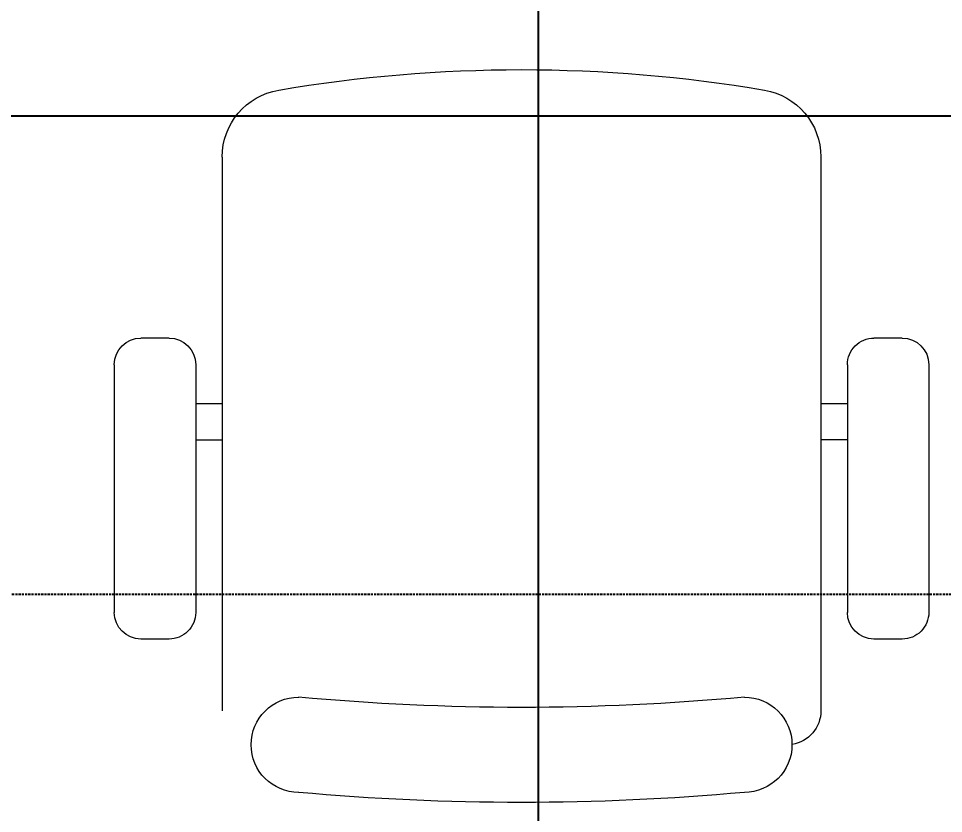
# Model space of a CAD drawing. Extents: x -12260 to 57327, y -29287 to 19916.
# Drawn here: x 41793 to 42475, y -12744 to -12158 of the extents above; entities that cross this region are included whole.
import ezdxf

# ---------------------------------------------------------------- set-up
doc = ezdxf.new("R2010")
doc.units = 0
doc.header["$LTSCALE"] = 0.25
doc.linetypes.add('DASHDOT', pattern=[25.4, 12.7, -6.35, 0, -6.35])
doc.linetypes.add('HIDDEN', pattern=[9.525, 6.35, -3.175])
for name, color, linetype, lineweight in [('01-First Floor-FUR$0$72_EGR_BASE_TEXT', 252, 'Continuous', 5), ('01-First Floor-FUR$0$LOADING', 253, 'Continuous', 5), ('01-First Floor-FUR$0$NEW Wall', 166, 'Continuous', 5), ('E-LITE-CLNG-CNDT', 6, 'DASHDOT', 35), ('E-POWR-FLOR-CNDT', 6, 'HIDDEN', 25)]:
    doc.layers.add(name, color=color, linetype=linetype, lineweight=lineweight)
doc.layers.add('01-First Floor-FUR$0$FALSE CEILING', color=251, linetype='Continuous')
doc.styles.add('01-First Floor-FUR$0$X3G_ENTITY_9EC9', font='swisscl.ttf', dxfattribs={"height": 0.2})

# ---------------------------------------------------------------- blocks, each defined once
blk = doc.blocks.new('*X119')
at = {"color": 0}
for p, q in [((5, 3), (5, 3)), ((5, 3), (5, 3)), ((5, 3), (5, 3)), ((5, 3), (5, 3)), ((5, 3), (5, 3)), ((5, 3), (5, 3)), ((5, 3), (5, 3)), ((5, 3), (5, 3)), ((5, 3), (5, 3)), ((5, 3), (5, 3)), ((5, 3), (5, 3)), ((5, 3), (5, 3)), ((5, 3), (5, 3)), ((5, 3), (5, 3)), ((5, 3), (5, 3)), ((5, 3), (5, 3)), ((5, 3), (5, 3)), ((5, 3), (5, 3)), ((5, 3), (5, 3)), ((5, 3), (5, 3)), ((5, 3), (5, 3)), ((5, 3), (5, 3)), ((5, 3), (5, 3)), ((5, 3), (5, 3)), ((5, 3), (5, 3)), ((5, 3), (5, 3)), ((5, 3), (5, 3)), ((5, 3), (5, 3)), ((5, 3), (5, 3)), ((5, 3), (5, 3)), ((5, 3), (5, 3)), ((5, 3), (5, 3)), ((5, 3), (5, 3)), ((5, 3), (5, 3)), ((5, 3), (5, 3)), ((5, 3), (5, 3)), ((5, 3), (5, 3)), ((5, 3), (5, 3)), ((5, 3), (5, 3)), ((5, 3), (5, 3)), ((5, 3), (5, 3)), ((5, 3), (5, 3)), ((5, 3), (5, 3)), ((5, 3), (5, 3)), ((5, 3), (5, 3)), ((5, 3), (5, 3)), ((5, 3), (5, 3)), ((5, 3), (5, 3)), ((5, 3), (5, 3)), ((5, 3), (5, 3)), ((5, 3), (5, 3)), ((5, 3), (5, 3)), ((5, 3), (5, 3)), ((5, 3), (5, 3)), ((5, 3), (5, 3)), ((5, 3), (5, 3)), ((5, 3), (5, 3)), ((5, 3), (5, 3)), ((5, 3), (5, 3)), ((5, 3), (5, 3)), ((5, 3), (5, 3)), ((5, 3), (5, 3)), ((5, 3), (5, 3)), ((5, 3), (5, 3)), ((5, 3), (5, 3)), ((5, 3), (5, 3)), ((6, 3), (5, 3)), ((5, 3), (5, 3)), ((6, 3), (5, 3)), ((5, 3), (5, 3)), ((6, 3), (5, 3)), ((5, 3), (5, 3)), ((6, 3), (5, 3)), ((5, 3), (5, 3)), ((5, 3), (5, 3)), ((5, 3), (5, 3)), ((5, 3), (5, 3)), ((5, 3), (5, 3)), ((5, 3), (5, 3)), ((5, 3), (5, 3)), ((5, 3), (5, 3)), ((5, 3), (5, 3)), ((5, 3), (5, 3)), ((5, 3), (5, 3)), ((5, 3), (5, 3)), ((5, 3), (5, 3)), ((5, 3), (5, 3)), ((5, 3), (5, 3)), ((5, 3), (5, 3)), ((5, 3), (5, 3)), ((5, 3), (5, 3)), ((5, 3), (5, 3)), ((5, 3), (5, 3)), ((5, 3), (5, 3)), ((5, 3), (5, 3)), ((5, 3), (5, 3)), ((6, 3), (6, 3)), ((6, 3), (6, 3)), ((6, 3), (6, 3)), ((6, 3), (6, 3)), ((6, 3), (6, 3)), ((6, 3), (6, 3)), ((6, 3), (6, 3)), ((6, 3), (6, 3)), ((6, 3), (6, 3)), ((6, 3), (6, 3)), ((6, 3), (6, 3)), ((6, 3), (6, 3)), ((6, 3), (6, 3)), ((6, 3), (6, 3)), ((6, 3), (6, 3)), ((6, 3), (6, 3)), ((6, 3), (6, 3)), ((6, 3), (6, 3)), ((6, 3), (6, 3)), ((6, 3), (6, 3)), ((6, 3), (6, 3)), ((6, 3), (6, 3)), ((6, 3), (6, 3)), ((6, 3), (6, 3)), ((6, 3), (6, 3)), ((6, 3), (6, 3)), ((6, 3), (6, 3)), ((6, 3), (6, 3)), ((6, 3), (6, 3)), ((6, 3), (6, 3)), ((6, 3), (6, 3)), ((6, 3), (6, 3)), ((6, 3), (6, 3)), ((6, 3), (6, 3)), ((6, 3), (6, 3)), ((6, 3), (6, 3)), ((6, 3), (6, 3)), ((6, 3), (6, 3)), ((6, 3), (6, 3)), ((6, 3), (6, 3)), ((6, 3), (6, 3)), ((6, 3), (6, 3)), ((6, 3), (6, 3)), ((6, 3), (6, 3)), ((6, 3), (6, 3)), ((6, 3), (6, 3)), ((6, 3), (6, 3)), ((6, 3), (6, 3)), ((6, 3), (6, 3)), ((6, 3), (6, 3)), ((6, 3), (6, 3)), ((6, 3), (6, 3)), ((6, 3), (6, 3)), ((6, 3), (6, 3)), ((6, 3), (6, 3)), ((6, 3), (6, 3)), ((6, 3), (6, 3)), ((6, 3), (6, 3)), ((6, 3), (6, 3)), ((6, 3), (6, 3)), ((6, 3), (6, 3)), ((6, 3), (6, 3)), ((6, 3), (6, 3)), ((6, 3), (6, 3)), ((6, 3), (6, 3)), ((6, 3), (6, 3)), ((6, 3), (6, 3)), ((6, 3), (6, 3)), ((6, 3), (6, 3)), ((6, 3), (6, 3)), ((6, 3), (6, 3)), ((6, 3), (6, 3)), ((6, 3), (6, 3)), ((6, 3), (6, 3)), ((6, 3), (6, 3)), ((6, 3), (6, 3)), ((6, 3), (6, 3)), ((6, 3), (6, 3)), ((6, 3), (6, 3)), ((6, 3), (6, 3)), ((6, 3), (6, 3)), ((6, 3), (6, 3)), ((6, 3), (6, 3)), ((6, 3), (6, 3)), ((6, 3), (6, 3)), ((6, 3), (6, 3)), ((6, 3), (6, 3)), ((6, 3), (6, 3)), ((6, 3), (6, 3)), ((6, 3), (6, 3)), ((6, 3), (6, 3)), ((6, 3), (6, 3)), ((6, 3), (6, 3)), ((6, 3), (6, 3)), ((6, 3), (6, 3)), ((6, 3), (6, 3)), ((6, 3), (6, 3)), ((6, 3), (6, 3)), ((6, 3), (6, 3)), ((6, 3), (6, 3)), ((6, 3), (6, 3)), ((6, 3), (6, 3)), ((6, 3), (6, 3)), ((6, 3), (6, 3)), ((6, 3), (6, 3)), ((6, 3), (6, 3)), ((6, 3), (6, 3)), ((6, 3), (6, 3)), ((6, 3), (6, 3)), ((6, 3), (6, 3)), ((6, 3), (6, 3)), ((6, 3), (6, 3)), ((6, 3), (6, 3)), ((6, 3), (6, 3)), ((6, 3), (6, 3)), ((6, 3), (6, 3)), ((6, 3), (6, 3)), ((6, 3), (6, 3)), ((6, 3), (6, 3)), ((6, 3), (6, 3)), ((6, 3), (6, 3)), ((6, 3), (6, 3)), ((6, 3), (6, 3)), ((6, 3), (6, 3)), ((6, 3), (6, 3)), ((6, 3), (6, 3)), ((6, 3), (6, 3)), ((6, 3), (6, 3)), ((6, 3), (6, 3)), ((6, 3), (6, 3)), ((6, 3), (6, 3)), ((6, 3), (6, 3)), ((6, 3), (6, 3)), ((6, 3), (6, 3)), ((6, 3), (6, 3)), ((6, 3), (6, 3)), ((6, 3), (6, 3)), ((6, 3), (6, 3)), ((6, 3), (6, 3)), ((6, 3), (6, 3)), ((6, 3), (6, 3)), ((6, 3), (6, 3)), ((6, 3), (6, 3)), ((6, 3), (6, 3)), ((6, 3), (6, 3)), ((6, 3), (6, 3)), ((6, 3), (6, 3)), ((6, 3), (6, 3)), ((6, 3), (6, 3)), ((6, 3), (6, 3)), ((6, 3), (6, 3)), ((6, 3), (6, 3)), ((6, 3), (6, 3)), ((6, 3), (6, 3)), ((6, 3), (6, 3)), ((6, 3), (6, 3)), ((6, 3), (6, 3)), ((6, 3), (6, 3)), ((6, 3), (6, 3)), ((6, 3), (6, 3)), ((6, 3), (6, 3)), ((6, 3), (6, 3)), ((6, 3), (6, 3)), ((6, 3), (6, 3)), ((6, 3), (6, 3)), ((6, 3), (6, 3)), ((6, 3), (6, 3)), ((6, 3), (6, 3)), ((6, 3), (6, 3)), ((6, 3), (6, 3)), ((6, 3), (6, 3)), ((6, 3), (6, 3)), ((6, 3), (6, 3)), ((6, 3), (6, 3)), ((6, 3), (6, 3)), ((6, 3), (6, 3)), ((6, 3), (6, 3)), ((6, 3), (6, 3)), ((6, 3), (6, 3)), ((6, 3), (6, 3)), ((6, 3), (6, 3)), ((6, 3), (6, 3)), ((6, 3), (6, 3)), ((6, 3), (6, 3)), ((6, 3), (6, 3)), ((6, 3), (6, 3)), ((6, 3), (6, 3)), ((6, 3), (6, 3)), ((6, 3), (6, 3)), ((6, 3), (6, 3)), ((6, 3), (6, 3)), ((6, 3), (6, 3)), ((6, 3), (6, 3)), ((6, 3), (6, 3)), ((6, 3), (6, 3)), ((6, 3), (6, 3)), ((6, 3), (6, 3)), ((6, 3), (6, 3)), ((6, 3), (6, 3)), ((6, 3), (6, 3)), ((6, 3), (6, 3)), ((6, 3), (6, 3)), ((6, 3), (6, 3)), ((6, 3), (6, 3)), ((6, 3), (5, 3)), ((6, 3), (5, 3)), ((6, 3), (5, 3)), ((6, 3), (5, 3)), ((6, 3), (5, 3)), ((6, 3), (6, 3)), ((6, 3), (6, 3)), ((6, 3), (6, 3)), ((6, 3), (6, 3)), ((6, 3), (6, 3)), ((6, 3), (6, 3)), ((6, 3), (6, 3)), ((6, 3), (6, 3)), ((6, 3), (6, 3)), ((6, 3), (6, 3)), ((6, 3), (6, 3)), ((6, 3), (6, 3)), ((6, 3), (6, 3)), ((6, 3), (6, 3)), ((6, 3), (6, 3)), ((6, 3), (6, 3)), ((6, 3), (6, 3)), ((6, 3), (6, 3)), ((6, 3), (6, 3)), ((6, 3), (6, 3)), ((6, 3), (6, 3)), ((6, 3), (6, 3)), ((6, 3), (6, 3)), ((6, 3), (6, 3)), ((6, 3), (6, 3)), ((6, 3), (6, 3)), ((6, 3), (6, 3)), ((6, 3), (6, 3)), ((6, 3), (6, 3)), ((6, 3), (6, 3)), ((6, 3), (6, 3)), ((6, 3), (6, 3)), ((6, 3), (6, 3)), ((6, 3), (6, 3)), ((6, 3), (6, 3)), ((6, 3), (6, 3)), ((6, 3), (6, 3)), ((6, 3), (6, 3)), ((6, 3), (6, 3)), ((6, 3), (6, 3)), ((6, 3), (6, 3)), ((6, 3), (6, 3)), ((6, 3), (6, 3)), ((6, 3), (6, 3)), ((6, 3), (6, 3)), ((6, 3), (6, 3)), ((6, 3), (6, 3)), ((6, 3), (6, 3)), ((6, 3), (6, 3)), ((6, 3), (6, 3)), ((6, 3), (6, 3)), ((6, 3), (6, 3)), ((6, 3), (6, 3)), ((6, 3), (6, 3)), ((6, 3), (6, 3)), ((6, 3), (6, 3)), ((6, 3), (6, 3)), ((6, 3), (6, 3)), ((6, 3), (6, 3)), ((6, 3), (6, 3)), ((6, 3), (6, 3)), ((6, 3), (6, 3)), ((6, 3), (6, 3)), ((6, 3), (6, 3)), ((6, 3), (6, 3)), ((6, 3), (6, 3)), ((6, 3), (6, 3)), ((6, 3), (6, 3)), ((6, 3), (6, 3)), ((6, 3), (6, 3)), ((6, 3), (6, 3)), ((6, 3), (6, 3)), ((6, 3), (6, 3)), ((6, 3), (6, 3)), ((6, 3), (6, 3)), ((6, 3), (6, 3)), ((6, 3), (6, 3)), ((6, 3), (6, 3)), ((6, 3), (6, 3)), ((6, 3), (6, 3)), ((6, 3), (6, 3)), ((6, 3), (6, 3)), ((6, 3), (6, 3)), ((6, 3), (6, 3)), ((6, 3), (6, 3)), ((6, 3), (6, 3)), ((6, 3), (6, 3)), ((6, 3), (6, 3)), ((6, 3), (6, 3)), ((6, 3), (6, 3)), ((6, 3), (6, 3)), ((6, 3), (6, 3)), ((6, 3), (6, 3)), ((6, 3), (6, 3)), ((6, 3), (6, 3)), ((6, 3), (6, 3)), ((6, 3), (6, 3)), ((6, 3), (6, 3)), ((6, 3), (6, 3)), ((6, 3), (6, 3)), ((6, 3), (6, 3)), ((6, 3), (6, 3)), ((6, 3), (6, 3)), ((6, 3), (6, 3)), ((6, 3), (6, 3)), ((6, 3), (6, 3)), ((6, 3), (6, 3)), ((6, 3), (6, 3)), ((6, 3), (6, 3)), ((6, 3), (6, 3)), ((6, 3), (6, 3)), ((6, 3), (6, 3)), ((6, 3), (6, 3)), ((6, 3), (6, 3)), ((6, 3), (6, 3)), ((6, 3), (6, 3)), ((6, 3), (6, 3)), ((6, 3), (6, 3)), ((6, 3), (6, 3)), ((6, 3), (6, 3)), ((6, 3), (6, 3)), ((6, 3), (6, 3)), ((6, 3), (6, 3)), ((6, 3), (6, 3)), ((6, 3), (6, 3)), ((6, 3), (6, 3)), ((6, 3), (6, 3)), ((6, 3), (6, 3)), ((6, 3), (6, 3)), ((6, 3), (6, 3)), ((6, 3), (6, 3)), ((6, 3), (6, 3)), ((6, 3), (6, 3)), ((6, 3), (6, 3)), ((6, 3), (6, 3)), ((6, 3), (6, 3)), ((6, 3), (6, 3)), ((6, 3), (6, 3)), ((6, 3), (6, 3)), ((6, 3), (6, 3)), ((6, 3), (6, 3)), ((6, 3), (6, 3)), ((6, 3), (6, 3)), ((6, 3), (6, 3)), ((6, 3), (6, 3)), ((6, 3), (6, 3)), ((6, 3), (6, 3)), ((6, 3), (6, 3)), ((6, 3), (6, 3)), ((6, 3), (6, 3)), ((6, 3), (6, 3)), ((6, 3), (6, 3)), ((6, 3), (6, 3)), ((6, 3), (6, 3)), ((6, 3), (6, 3)), ((6, 3), (6, 3)), ((6, 3), (6, 3)), ((6, 3), (6, 3)), ((6, 3), (6, 3)), ((6, 3), (6, 3)), ((6, 3), (6, 3)), ((6, 3), (6, 3)), ((6, 3), (6, 3)), ((6, 3), (6, 3)), ((6, 3), (6, 3)), ((6, 3), (6, 3)), ((6, 3), (6, 3)), ((6, 3), (6, 3)), ((6, 3), (6, 3)), ((6, 3), (6, 3)), ((6, 3), (6, 3)), ((6, 3), (6, 3)), ((6, 3), (6, 3)), ((6, 3), (6, 3)), ((6, 3), (6, 3)), ((6, 3), (6, 3)), ((6, 3), (6, 3)), ((6, 3), (6, 3)), ((6, 3), (6, 3)), ((6, 3), (6, 3)), ((6, 3), (6, 3)), ((6, 3), (6, 3)), ((6, 3), (6, 3)), ((6, 3), (6, 3)), ((6, 3), (6, 3)), ((6, 3), (6, 3)), ((6, 3), (6, 3)), ((6, 3), (6, 3)), ((6, 3), (6, 3)), ((6, 3), (6, 3)), ((6, 3), (6, 3)), ((6, 3), (6, 3)), ((6, 3), (6, 3)), ((6, 3), (6, 3)), ((6, 3), (6, 3)), ((6, 3), (6, 3)), ((6, 3), (6, 3)), ((6, 3), (6, 3)), ((6, 3), (6, 3)), ((6, 3), (6, 3)), ((6, 3), (6, 3)), ((6, 3), (6, 3)), ((6, 3), (6, 3)), ((6, 3), (6, 3)), ((6, 3), (6, 3)), ((6, 3), (6, 3)), ((6, 3), (6, 3)), ((6, 3), (6, 3)), ((6, 3), (6, 3)), ((6, 3), (6, 3)), ((6, 3), (6, 3)), ((6, 3), (6, 3)), ((6, 3), (6, 3)), ((6, 3), (6, 3)), ((6, 3), (6, 3)), ((6, 3), (6, 3)), ((6, 3), (6, 3)), ((6, 3), (6, 3)), ((6, 3), (6, 3)), ((6, 3), (6, 3)), ((6, 3), (6, 3)), ((6, 3), (6, 3)), ((6, 3), (6, 3)), ((6, 3), (6, 3)), ((6, 3), (6, 3)), ((6, 3), (6, 3)), ((6, 3), (6, 3)), ((6, 3), (6, 3)), ((6, 3), (6, 3)), ((6, 3), (6, 3)), ((6, 3), (6, 3)), ((6, 3), (6, 3)), ((6, 3), (6, 3)), ((6, 3), (6, 3)), ((6, 3), (6, 3)), ((6, 3), (6, 3)), ((6, 3), (6, 3)), ((6, 3), (6, 3)), ((6, 3), (6, 3)), ((6, 3), (6, 3)), ((6, 3), (6, 3)), ((6, 3), (6, 3)), ((6, 3), (6, 3)), ((6, 3), (6, 3)), ((6, 3), (6, 3)), ((6, 3), (6, 3)), ((6, 3), (6, 3)), ((6, 3), (6, 3)), ((6, 3), (6, 3)), ((6, 3), (6, 3)), ((6, 3), (6, 3)), ((6, 3), (6, 3)), ((6, 3), (6, 3)), ((6, 3), (6, 3)), ((6, 3), (6, 3)), ((6, 3), (6, 3)), ((6, 3), (6, 3)), ((6, 3), (6, 3)), ((6, 3), (6, 3)), ((6, 3), (6, 3)), ((6, 3), (6, 3)), ((6, 3), (6, 3)), ((6, 3), (6, 3)), ((6, 3), (6, 3)), ((6, 3), (6, 3)), ((6, 3), (6, 3)), ((6, 3), (6, 3)), ((6, 3), (6, 3)), ((6, 3), (6, 3)), ((6, 3), (6, 3)), ((6, 3), (6, 3)), ((6, 3), (6, 3)), ((6, 3), (6, 3)), ((6, 3), (6, 3)), ((6, 3), (6, 3)), ((6, 3), (6, 3)), ((6, 3), (6, 3)), ((6, 3), (6, 3)), ((6, 3), (6, 3)), ((6, 3), (6, 3)), ((6, 3), (6, 3)), ((6, 3), (6, 3)), ((6, 3), (6, 3)), ((6, 3), (6, 3)), ((6, 3), (6, 3)), ((6, 3), (6, 3)), ((6, 3), (6, 3)), ((6, 3), (6, 3)), ((6, 3), (6, 3)), ((6, 3), (6, 3)), ((6, 3), (6, 3)), ((6, 3), (6, 3)), ((6, 3), (6, 3)), ((6, 3), (6, 3)), ((6, 3), (6, 3)), ((6, 3), (6, 3)), ((6, 3), (6, 3)), ((6, 3), (6, 3)), ((6, 3), (6, 3)), ((6, 3), (6, 3)), ((6, 3), (6, 3)), ((6, 3), (6, 3)), ((6, 3), (6, 3)), ((6, 3), (6, 3)), ((6, 3), (6, 3)), ((6, 3), (6, 3)), ((6, 3), (6, 3)), ((6, 3), (6, 3)), ((6, 3), (6, 3)), ((6, 3), (6, 3)), ((6, 3), (6, 3)), ((6, 3), (6, 3)), ((6, 3), (6, 3)), ((6, 3), (6, 3)), ((6, 3), (6, 3)), ((6, 3), (6, 3)), ((6, 3), (6, 3))]:
    blk.add_line(p, q, dxfattribs=at)
blk = doc.blocks.new('*X120')
at = {"color": 0}
for p, q in [((13, 1), (13, 1)), ((13, 1), (13, 1)), ((13, 1), (13, 1)), ((13, 1), (13, 1)), ((13, 1), (13, 1)), ((13, 1), (13, 1)), ((13, 1), (13, 1)), ((13, 1), (13, 1)), ((13, 1), (13, 1)), ((13, 1), (13, 1)), ((13, 1), (13, 1)), ((13, 1), (13, 1)), ((13, 1), (13, 1)), ((13, 1), (13, 1)), ((13, 1), (13, 1)), ((13, 1), (14, 1)), ((13, 1), (14, 1)), ((13, 1), (14, 1)), ((13, 1), (13, 1)), ((13, 1), (13, 1)), ((13, 1), (13, 1)), ((13, 1), (13, 1)), ((13, 1), (13, 1)), ((13, 1), (13, 1)), ((13, 1), (13, 1)), ((13, 1), (13, 1)), ((13, 1), (13, 1)), ((13, 1), (13, 1)), ((13, 1), (13, 1)), ((13, 1), (13, 1)), ((13, 1), (13, 1)), ((13, 1), (13, 1)), ((13, 1), (13, 1)), ((13, 1), (13, 1)), ((13, 1), (13, 1)), ((13, 1), (13, 1)), ((13, 1), (13, 1)), ((13, 1), (13, 1)), ((13, 1), (13, 1)), ((13, 1), (13, 1)), ((13, 1), (13, 1)), ((13, 1), (13, 1)), ((13, 1), (13, 1)), ((13, 1), (13, 1)), ((13, 1), (13, 1)), ((13, 1), (13, 1)), ((13, 1), (13, 1)), ((13, 1), (13, 1)), ((13, 1), (13, 1)), ((13, 1), (13, 1)), ((13, 1), (13, 1)), ((13, 1), (13, 1)), ((13, 1), (13, 1)), ((13, 1), (13, 1)), ((13, 1), (13, 1)), ((13, 1), (13, 1)), ((13, 1), (13, 1)), ((13, 1), (13, 1)), ((13, 1), (13, 1)), ((13, 1), (13, 1)), ((13, 1), (13, 1)), ((13, 1), (13, 1)), ((13, 1), (13, 1)), ((13, 1), (13, 1)), ((13, 1), (13, 1)), ((13, 1), (13, 1)), ((13, 1), (13, 1)), ((13, 1), (13, 1)), ((13, 1), (13, 1)), ((13, 1), (13, 1)), ((13, 1), (13, 1)), ((13, 1), (13, 1)), ((13, 1), (13, 1)), ((13, 1), (13, 1)), ((13, 1), (13, 1)), ((13, 1), (13, 1)), ((13, 1), (13, 1)), ((13, 1), (13, 1)), ((13, 1), (13, 1)), ((13, 1), (13, 1)), ((13, 1), (13, 1)), ((13, 1), (13, 1)), ((13, 1), (13, 1)), ((13, 1), (13, 1)), ((13, 1), (13, 1)), ((13, 1), (13, 1)), ((13, 1), (13, 1)), ((13, 1), (13, 1)), ((13, 1), (13, 1)), ((13, 1), (13, 1)), ((13, 1), (13, 1)), ((13, 1), (13, 1)), ((13, 1), (13, 1)), ((13, 1), (13, 1)), ((13, 1), (13, 1)), ((13, 1), (13, 1)), ((13, 1), (13, 1)), ((13, 1), (13, 1)), ((13, 1), (13, 1)), ((13, 1), (13, 1)), ((13, 1), (13, 1)), ((13, 1), (13, 1)), ((13, 1), (13, 1)), ((13, 1), (13, 1)), ((13, 1), (13, 1)), ((13, 1), (13, 1)), ((13, 1), (13, 1)), ((13, 1), (13, 1)), ((13, 1), (13, 1)), ((13, 1), (13, 1)), ((13, 1), (13, 1)), ((13, 1), (13, 1)), ((13, 1), (13, 1)), ((13, 1), (13, 1)), ((13, 1), (13, 1)), ((13, 1), (13, 1)), ((13, 1), (13, 1)), ((13, 1), (13, 1)), ((13, 1), (13, 1)), ((13, 1), (13, 1)), ((13, 1), (13, 1)), ((13, 1), (13, 1)), ((13, 1), (13, 1)), ((13, 1), (14, 1)), ((13, 0), (13, 0)), ((13, 0), (13, 0)), ((13, 0), (13, 0)), ((13, 0), (13, 0)), ((13, 0), (13, 0)), ((13, 0), (13, 0)), ((13, 0), (13, 0)), ((13, 0), (13, 0)), ((13, 0), (13, 0)), ((13, 0), (13, 0)), ((13, 0), (13, 0)), ((13, 0), (13, 0)), ((13, 0), (13, 0)), ((13, 0), (13, 0)), ((13, 0), (13, 0)), ((13, 0), (13, 0)), ((13, 0), (13, 0)), ((13, 0), (13, 0)), ((13, 0), (13, 0)), ((13, 0), (13, 0)), ((13, 0), (13, 0)), ((13, 0), (13, 0)), ((13, 0), (13, 0)), ((13, 0), (13, 0)), ((13, 0), (13, 0)), ((13, 0), (13, 0)), ((13, 0), (13, 0)), ((13, 0), (13, 0)), ((13, 0), (13, 0)), ((13, 0), (13, 0)), ((13, 0), (13, 0)), ((13, 0), (13, 0)), ((13, 0), (13, 0)), ((13, 0), (13, 0)), ((13, 0), (13, 0)), ((13, 0), (13, 0)), ((13, 0), (13, 0)), ((13, 0), (13, 0)), ((13, 0), (13, 0)), ((13, 0), (13, 0)), ((13, 0), (13, 0)), ((13, 0), (13, 0)), ((13, 0), (13, 0)), ((13, 0), (13, 0)), ((13, 0), (13, 0)), ((13, 0), (13, 0)), ((13, 0), (13, 0)), ((13, 0), (13, 0)), ((13, 0), (14, 0)), ((13, 0), (14, 0)), ((13, 0), (13, 0)), ((13, 0), (14, 0)), ((14, 1), (14, 1)), ((14, 1), (14, 1)), ((14, 1), (14, 1)), ((14, 1), (14, 1)), ((14, 1), (14, 1)), ((14, 1), (14, 1)), ((14, 1), (14, 1)), ((14, 1), (14, 1)), ((14, 1), (14, 1)), ((14, 1), (14, 1)), ((14, 1), (14, 1)), ((14, 1), (14, 1)), ((14, 1), (14, 1)), ((14, 1), (14, 1)), ((14, 1), (14, 1)), ((14, 1), (14, 1)), ((14, 1), (14, 1)), ((14, 1), (14, 1)), ((14, 1), (14, 1)), ((14, 1), (14, 1)), ((14, 1), (14, 1)), ((14, 1), (14, 1)), ((14, 1), (14, 1)), ((14, 1), (14, 1)), ((14, 1), (14, 1)), ((14, 1), (14, 1)), ((14, 1), (14, 1)), ((14, 1), (14, 1)), ((14, 1), (14, 1)), ((14, 1), (14, 1)), ((14, 1), (14, 1)), ((14, 1), (14, 1)), ((14, 1), (14, 1)), ((14, 1), (14, 1)), ((14, 1), (14, 1)), ((14, 1), (14, 1)), ((14, 1), (14, 1)), ((14, 1), (14, 1)), ((14, 1), (14, 1)), ((14, 1), (14, 1)), ((14, 1), (14, 1)), ((14, 1), (14, 1)), ((14, 1), (14, 1)), ((14, 1), (14, 1)), ((14, 1), (14, 1)), ((14, 1), (14, 1)), ((14, 1), (14, 1)), ((14, 1), (14, 1)), ((14, 1), (14, 1)), ((14, 1), (14, 1)), ((14, 1), (14, 1)), ((14, 1), (14, 1)), ((14, 1), (14, 1)), ((14, 1), (14, 1)), ((14, 1), (14, 1)), ((14, 1), (14, 1)), ((14, 1), (14, 1)), ((14, 1), (14, 1)), ((14, 1), (14, 1)), ((14, 1), (14, 1)), ((14, 1), (14, 1)), ((14, 1), (14, 1)), ((14, 1), (14, 1)), ((14, 1), (14, 1)), ((14, 1), (14, 1)), ((14, 1), (14, 1)), ((14, 1), (14, 1)), ((14, 1), (14, 1)), ((14, 1), (14, 1)), ((14, 1), (14, 1)), ((14, 1), (14, 1)), ((14, 1), (14, 1)), ((14, 1), (14, 1)), ((14, 1), (14, 1)), ((14, 1), (14, 1)), ((14, 1), (14, 1)), ((14, 1), (14, 1)), ((14, 1), (14, 1)), ((14, 1), (14, 1)), ((14, 1), (14, 1)), ((14, 1), (14, 1)), ((14, 1), (14, 1)), ((14, 1), (14, 1)), ((14, 1), (14, 1)), ((14, 1), (14, 1)), ((14, 1), (14, 1)), ((14, 1), (14, 1)), ((14, 1), (14, 1)), ((14, 1), (14, 1)), ((14, 1), (14, 1)), ((14, 1), (14, 1)), ((14, 1), (14, 1)), ((14, 1), (14, 1)), ((14, 1), (14, 1)), ((14, 0), (14, 0)), ((14, 0), (14, 0)), ((14, 0), (14, 0)), ((14, 0), (14, 0)), ((14, 0), (14, 0)), ((14, 0), (14, 0)), ((14, 0), (14, 0)), ((14, 0), (14, 0)), ((14, 0), (14, 0)), ((14, 0), (14, 0)), ((14, 0), (14, 0)), ((14, 0), (14, 0)), ((14, 0), (14, 0)), ((14, 0), (14, 0)), ((14, 0), (14, 0)), ((14, 0), (14, 0)), ((14, 0), (14, 0)), ((14, 0), (14, 0)), ((14, 0), (14, 0)), ((14, 0), (14, 0)), ((14, 0), (14, 0)), ((14, 0), (14, 0)), ((14, 0), (14, 0)), ((14, 0), (14, 0)), ((14, 0), (14, 0)), ((14, 0), (14, 0)), ((14, 0), (14, 0)), ((14, 0), (14, 0)), ((14, 0), (14, 0)), ((14, 0), (14, 0)), ((14, 0), (14, 0)), ((14, 0), (14, 0)), ((14, 0), (14, 0)), ((14, 0), (14, 0)), ((14, 0), (14, 0)), ((14, 0), (14, 0)), ((14, 0), (14, 0)), ((14, 0), (14, 0)), ((14, 0), (14, 0)), ((14, 0), (14, 0)), ((14, 0), (14, 0)), ((14, 0), (14, 0)), ((14, 0), (14, 0)), ((14, 0), (14, 0)), ((14, 0), (14, 0)), ((14, 0), (14, 0)), ((14, 0), (14, 0)), ((14, 0), (14, 0)), ((13, 0), (13, 0)), ((13, 0), (14, 0)), ((13, 0), (13, 0)), ((13, 0), (14, 0)), ((13, 0), (13, 0)), ((13, 0), (14, 0)), ((13, 0), (13, 0)), ((13, 0), (13, 0)), ((13, 0), (13, 0)), ((13, 0), (13, 0)), ((13, 0), (14, 0)), ((13, 0), (13, 0)), ((13, 0), (14, 0)), ((13, 0), (13, 0)), ((13, 0), (14, 0)), ((13, 0), (13, 0)), ((13, 0), (14, 0)), ((13, 0), (13, 0)), ((13, 0), (14, 0)), ((13, 0), (13, 0)), ((13, 0), (14, 0)), ((13, 0), (13, 0)), ((13, 0), (14, 0)), ((13, 0), (13, 0)), ((13, 0), (13, 0)), ((13, 0), (13, 0)), ((13, 0), (14, 0)), ((13, 0), (13, 0)), ((13, 0), (14, 0)), ((13, 0), (13, 0)), ((13, 0), (14, 0)), ((13, 0), (13, 0)), ((13, 0), (14, 0)), ((13, 0), (13, 0)), ((13, 0), (13, 0)), ((13, 0), (13, 0)), ((13, 0), (13, 0)), ((13, 0), (13, 0)), ((13, 0), (13, 0)), ((13, 0), (13, 0)), ((13, 0), (13, 0)), ((13, 0), (13, 0)), ((13, 0), (13, 0)), ((13, 0), (13, 0)), ((13, 0), (13, 0)), ((13, 0), (13, 0)), ((13, 0), (13, 0)), ((13, 0), (13, 0)), ((13, 0), (13, 0)), ((13, 0), (13, 0)), ((13, 0), (13, 0)), ((13, 0), (13, 0)), ((13, 0), (13, 0)), ((13, 0), (13, 0)), ((13, 0), (13, 0)), ((13, 0), (13, 0)), ((13, 0), (13, 0)), ((13, 0), (13, 0)), ((13, 0), (13, 0)), ((13, 0), (13, 0)), ((13, 0), (13, 0)), ((13, 0), (13, 0)), ((13, 0), (13, 0)), ((13, 0), (13, 0)), ((13, -1), (13, -1)), ((13, -1), (13, -1)), ((13, -1), (13, -1)), ((13, -1), (13, -1)), ((13, -1), (13, -1)), ((13, -1), (14, -1)), ((13, -1), (13, -1)), ((14, 0), (14, 0)), ((14, 0), (14, 0)), ((14, 0), (14, 0)), ((14, 0), (14, 0)), ((14, 0), (14, 0)), ((14, 0), (14, 0)), ((14, 0), (14, 0)), ((14, 0), (14, 0)), ((14, 0), (14, 0)), ((14, 0), (14, 0)), ((14, 0), (14, 0)), ((14, 0), (14, 0)), ((14, 0), (14, 0)), ((14, 0), (14, 0)), ((14, 0), (14, 0)), ((13, 0), (14, 0)), ((14, 0), (14, 0)), ((14, 0), (14, 0)), ((14, 0), (14, 0)), ((14, 0), (14, 0)), ((14, 0), (14, 0)), ((14, 0), (14, 0)), ((14, 0), (14, 0)), ((14, 0), (14, 0)), ((14, 0), (14, 0)), ((14, 0), (14, 0)), ((14, 0), (14, 0)), ((14, 0), (14, 0)), ((14, 0), (14, 0)), ((14, 0), (14, 0)), ((14, 0), (14, 0)), ((14, 0), (14, 0)), ((14, 0), (14, 0)), ((14, 0), (14, 0)), ((14, 0), (14, 0)), ((14, 0), (14, 0)), ((14, 0), (14, 0)), ((14, 0), (14, 0)), ((14, 0), (14, 0)), ((14, 0), (14, 0)), ((14, 0), (14, 0)), ((14, 0), (14, 0)), ((14, 0), (14, 0)), ((14, 0), (14, 0)), ((14, 0), (14, 0)), ((14, 0), (14, 0)), ((14, 0), (14, 0)), ((14, 0), (14, 0)), ((14, 0), (14, 0)), ((14, 0), (14, 0)), ((14, -1), (14, -1)), ((14, -1), (14, -1)), ((14, -1), (14, -1)), ((14, -1), (14, -1)), ((14, -1), (14, -1))]:
    blk.add_line(p, q, dxfattribs=at)
blk = doc.blocks.new('01-First Floor-FUR$0$GF21018-P')
at = {"color": 0}
for p, q in [((-0.2207, 0.47563), (-0.2207, 0.0675)), ((0.22049, 0.47563), (0.22049, 0.0675)), ((-0.2806, 0.34221), (-0.25983, 0.34221)), ((0.25963, 0.34221), (0.2804, 0.34221)), ((-0.30021, 0.32259), (-0.30021, 0.14)), ((-0.24021, 0.32259), (-0.24021, 0.14)), ((0.24001, 0.32259), (0.24001, 0.14)), ((0.30001, 0.32259), (0.30001, 0.14)), ((-0.24021, 0.29372), (-0.2207, 0.29372)), ((0.22049, 0.29372), (0.24001, 0.29372)), ((-0.24021, 0.26708), (-0.2207, 0.26708)), ((0.22049, 0.26708), (0.24001, 0.26708)), ((-0.2806, 0.12039), (-0.25983, 0.12039)), ((0.25963, 0.12039), (0.2804, 0.12039))]:
    blk.add_line(p, q, dxfattribs=at)
for points in [[(0.24001, 0.29372), (0.24001, 0.29372), (0.24001, 0.29372), (0.24001, 0.29372), (0.24001, 0.29372), (0.24001, 0.29372), (0.24001, 0.29372), (0.24001, 0.29372), (0.24001, 0.29372), (0.24001, 0.29372), (0.24001, 0.29372), (0.24001, 0.29372), (0.24001, 0.29372), (0.24001, 0.29372), (0.24001, 0.29372), (0.24001, 0.29372), (0.24001, 0.29372), (0.24001, 0.29372), (0.24001, 0.29372), (0.24001, 0.29372), (0.24001, 0.29372), (0.24001, 0.29372), (0.24001, 0.29372), (0.24001, 0.29372), (0.24001, 0.29372), (0.24001, 0.29372), (0.24001, 0.29372), (0.24001, 0.29372), (0.24001, 0.29372), (0.24001, 0.29372), (0.24001, 0.29372), (0.24001, 0.29372), (0.24001, 0.29372), (0.24001, 0.29372), (0.24001, 0.29372), (0.24001, 0.29372), (0.24001, 0.29372), (0.24001, 0.29372), (0.24001, 0.29372), (0.24001, 0.29372), (0.24001, 0.29372), (0.24001, 0.29372), (0.24001, 0.29372), (0.24001, 0.29372), (0.24001, 0.29372), (0.24001, 0.29372), (0.24001, 0.29372), (0.24001, 0.29372), (0.24001, 0.29372), (0.24001, 0.29372), (0.24001, 0.29372), (0.24001, 0.29372), (0.24001, 0.29372), (0.24001, 0.29372), (0.24001, 0.29372), (0.24001, 0.29372), (0.24001, 0.29372), (0.24001, 0.29372), (0.24001, 0.29372), (0.24001, 0.29372), (0.24001, 0.29372), (0.24001, 0.29372), (0.24001, 0.29372), (0.24001, 0.29372), (0.24001, 0.29372), (0.24001, 0.29372), (0.24001, 0.29372), (0.24001, 0.29372), (0.24001, 0.29372), (0.24001, 0.29372), (0.24001, 0.29372), (0.24001, 0.29372), (0.24001, 0.29372), (0.24001, 0.29372), (0.24001, 0.29372), (0.24001, 0.29372), (0.24001, 0.29372), (0.24001, 0.29372), (0.24001, 0.29372), (0.24001, 0.29372), (0.24001, 0.29372), (0.24001, 0.29372), (0.24001, 0.29372), (0.24001, 0.29372), (0.24001, 0.29372), (0.24001, 0.29372), (0.24001, 0.29372), (0.24001, 0.29372), (0.24001, 0.29372), (0.24001, 0.29372), (0.24001, 0.29372), (0.24001, 0.29372), (0.24001, 0.29372), (0.24001, 0.29372), (0.24001, 0.29372), (0.24001, 0.29372), (0.24001, 0.29372), (0.24001, 0.29372), (0.24001, 0.29372), (0.24001, 0.29372), (0.24001, 0.29372), (0.24001, 0.29372), (0.24001, 0.29372), (0.24001, 0.29372), (0.24001, 0.29372), (0.24001, 0.29372), (0.24001, 0.29372), (0.24001, 0.29372), (0.24001, 0.29372), (0.24001, 0.29372), (0.24001, 0.29372), (0.24001, 0.29372), (0.24001, 0.29372), (0.24001, 0.29372), (0.24001, 0.29372), (0.24001, 0.29372), (0.24001, 0.29372), (0.24001, 0.29372), (0.24001, 0.29372), (0.24001, 0.29372), (0.24001, 0.29372), (0.24001, 0.29372), (0.24001, 0.29372), (0.24001, 0.29372), (0.24001, 0.29372), (0.24001, 0.29372), (0.24001, 0.29372), (0.24001, 0.29372), (0.24001, 0.29372), (0.24001, 0.29372), (0.24001, 0.29372), (0.24001, 0.29372), (0.24001, 0.29372), (0.24001, 0.29372), (0.24001, 0.29372), (0.24001, 0.29372), (0.24001, 0.29372), (0.24001, 0.29372), (0.24001, 0.29372), (0.24001, 0.29372), (0.24001, 0.29372), (0.24001, 0.29372), (0.24001, 0.29372), (0.24001, 0.29372), (0.24001, 0.29372), (0.24001, 0.29372), (0.24001, 0.29372), (0.24001, 0.29372), (0.24001, 0.29372), (0.24001, 0.29372), (0.24001, 0.29372), (0.24001, 0.29372), (0.24001, 0.29372), (0.24001, 0.29372), (0.24001, 0.29372), (0.24001, 0.29372), (0.24001, 0.29372), (0.24001, 0.29372), (0.24001, 0.29372), (0.24001, 0.29372), (0.24001, 0.29372), (0.24001, 0.29372), (0.24001, 0.29372), (0.24001, 0.29372), (0.24001, 0.29372), (0.24001, 0.29372), (0.24001, 0.29372), (0.24001, 0.29372), (0.24001, 0.29372), (0.24001, 0.29372), (0.24001, 0.29372), (0.24001, 0.29372), (0.24001, 0.29372), (0.24001, 0.29372), (0.24001, 0.29372), (0.24001, 0.29372), (0.24001, 0.29372), (0.24001, 0.29372), (0.24001, 0.29372), (0.24001, 0.29372), (0.24001, 0.29372), (0.24001, 0.29372), (0.24001, 0.29372), (0.24001, 0.29372), (0.24001, 0.29372), (0.24001, 0.29372), (0.24001, 0.29372), (0.24001, 0.29372), (0.24001, 0.29372), (0.24001, 0.29372), (0.24001, 0.29372), (0.24001, 0.29372), (0.24001, 0.29372), (0.24001, 0.29372), (0.24001, 0.29372), (0.24001, 0.29372), (0.24001, 0.29372), (0.24001, 0.29372), (0.24001, 0.29372), (0.24001, 0.29372), (0.24001, 0.29372), (0.24001, 0.29372), (0.24001, 0.29372), (0.24001, 0.29372), (0.24001, 0.29372), (0.24001, 0.29372), (0.24001, 0.29372), (0.24001, 0.29372), (0.24001, 0.29372), (0.24001, 0.29372), (0.24001, 0.29372), (0.24001, 0.29372), (0.24001, 0.29372), (0.24001, 0.29372), (0.24001, 0.29372), (0.24001, 0.29372), (0.24001, 0.29372), (0.24001, 0.29372), (0.24001, 0.29372), (0.24001, 0.29372), (0.24001, 0.29372), (0.24001, 0.29372), (0.24001, 0.29372), (0.24001, 0.29372), (0.24001, 0.29372), (0.24001, 0.29372), (0.24001, 0.29372), (0.24001, 0.29372), (0.24001, 0.29372), (0.24001, 0.29372), (0.24001, 0.29372), (0.24001, 0.29372), (0.24001, 0.29372), (0.24001, 0.29372), (0.24001, 0.29372), (0.24001, 0.29372), (0.24001, 0.29372), (0.24001, 0.29372), (0.24001, 0.29372), (0.24001, 0.29372), (0.24001, 0.29372), (0.24001, 0.29372), (0.24001, 0.29372), (0.24001, 0.29372), (0.24001, 0.29372), (0.24001, 0.29372), (0.24001, 0.29372), (0.24001, 0.29372), (0.24001, 0.29372), (0.24001, 0.29372), (0.24001, 0.29372), (0.24001, 0.29372), (0.24001, 0.29372), (0.24001, 0.29372), (0.24001, 0.29372), (0.24001, 0.29372), (0.24001, 0.29372), (0.24001, 0.29372), (0.24001, 0.29372), (0.24001, 0.29372), (0.24001, 0.29372), (0.24001, 0.29372), (0.24001, 0.29372), (0.24001, 0.29372), (0.24001, 0.29372), (0.24001, 0.29372), (0.24001, 0.29372), (0.24001, 0.29372), (0.24001, 0.29372), (0.24001, 0.29372), (0.24001, 0.29372), (0.24001, 0.29372), (0.24001, 0.29372), (0.24001, 0.29372), (0.24001, 0.29372), (0.24001, 0.29372), (0.24001, 0.29372)], [(0.24001, 0.29372), (0.24001, 0.29372), (0.24001, 0.29372), (0.24001, 0.29372), (0.24001, 0.29372), (0.24001, 0.29372), (0.24001, 0.29372), (0.24001, 0.29372), (0.24001, 0.29372), (0.24001, 0.29372), (0.24001, 0.29372), (0.24001, 0.29372), (0.24001, 0.29372), (0.24001, 0.29372), (0.24001, 0.29372), (0.24001, 0.29372), (0.24001, 0.29372), (0.24001, 0.29372), (0.24001, 0.29372), (0.24001, 0.29372), (0.24001, 0.29372), (0.24001, 0.29372), (0.24001, 0.29372), (0.24001, 0.29372), (0.24001, 0.29372), (0.24001, 0.29372), (0.24001, 0.29372), (0.24001, 0.29372), (0.24001, 0.29372), (0.24001, 0.29372), (0.24001, 0.29372), (0.24001, 0.29372), (0.24001, 0.29372), (0.24001, 0.29372), (0.24001, 0.29372), (0.24001, 0.29372), (0.24001, 0.29372), (0.24001, 0.29372), (0.24001, 0.29372), (0.24001, 0.29372), (0.24001, 0.29372), (0.24001, 0.29372), (0.24001, 0.29372), (0.24001, 0.29372), (0.24001, 0.29372), (0.24001, 0.29372), (0.24001, 0.29372), (0.24001, 0.29372), (0.24001, 0.29372), (0.24001, 0.29372), (0.24001, 0.29372), (0.24001, 0.29372), (0.24001, 0.29372), (0.24001, 0.29372), (0.24001, 0.29372), (0.24001, 0.29372), (0.24001, 0.29372), (0.24001, 0.29372), (0.24001, 0.29372), (0.24001, 0.29372), (0.24001, 0.29372), (0.24001, 0.29372), (0.24001, 0.29372), (0.24001, 0.29372), (0.24001, 0.29372), (0.24001, 0.29372), (0.24001, 0.29372), (0.24001, 0.29372), (0.24001, 0.29372), (0.24001, 0.29372), (0.24001, 0.29372), (0.24001, 0.29372), (0.24001, 0.29372), (0.24001, 0.29372), (0.24001, 0.29372), (0.24001, 0.29372), (0.24001, 0.29372), (0.24001, 0.29372), (0.24001, 0.29372), (0.24001, 0.29372), (0.24001, 0.29372), (0.24001, 0.29372), (0.24001, 0.29372), (0.24001, 0.29372), (0.24001, 0.29372), (0.24001, 0.29372), (0.24001, 0.29372), (0.24001, 0.29372), (0.24001, 0.29372), (0.24001, 0.29372), (0.24001, 0.29372), (0.24001, 0.29372), (0.24001, 0.29372), (0.24001, 0.29372), (0.24001, 0.29372), (0.24001, 0.29372), (0.24001, 0.29372), (0.24001, 0.29372), (0.24001, 0.29372), (0.24001, 0.29372), (0.24001, 0.29372), (0.24001, 0.29372), (0.24001, 0.29372), (0.24001, 0.29372), (0.24001, 0.29372), (0.24001, 0.29372), (0.24001, 0.29372), (0.24001, 0.29372), (0.24001, 0.29372), (0.24001, 0.29372), (0.24001, 0.29372), (0.24001, 0.29372), (0.24001, 0.29372), (0.24001, 0.29372), (0.24001, 0.29372), (0.24001, 0.29372), (0.24001, 0.29372), (0.24001, 0.29372), (0.24001, 0.29372), (0.24001, 0.29372), (0.24001, 0.29372), (0.24001, 0.29372), (0.24001, 0.29372), (0.24001, 0.29372), (0.24001, 0.29372), (0.24001, 0.29372), (0.24001, 0.29372), (0.24001, 0.29372), (0.24001, 0.29372), (0.24001, 0.29372), (0.24001, 0.29372), (0.24001, 0.29372), (0.24001, 0.29372), (0.24001, 0.29372), (0.24001, 0.29372), (0.24001, 0.29372), (0.24001, 0.29372), (0.24001, 0.29372), (0.24001, 0.29372), (0.24001, 0.29372), (0.24001, 0.29372), (0.24001, 0.29372), (0.24001, 0.29372), (0.24001, 0.29372), (0.24001, 0.29372), (0.24001, 0.29372), (0.24001, 0.29372), (0.24001, 0.29372), (0.24001, 0.29372), (0.24001, 0.29372), (0.24001, 0.29372), (0.24001, 0.29372), (0.24001, 0.29372), (0.24001, 0.29372), (0.24001, 0.29372), (0.24001, 0.29372), (0.24001, 0.29372), (0.24001, 0.29372), (0.24001, 0.29372), (0.24001, 0.29372), (0.24001, 0.29372), (0.24001, 0.29372), (0.24001, 0.29372), (0.24001, 0.29372), (0.24001, 0.29372), (0.24001, 0.29372), (0.24001, 0.29372), (0.24001, 0.29372), (0.24001, 0.29372), (0.24001, 0.29372), (0.24001, 0.29372), (0.24001, 0.29372), (0.24001, 0.29372), (0.24001, 0.29372), (0.24001, 0.29372), (0.24001, 0.29372), (0.24001, 0.29372), (0.24001, 0.29372), (0.24001, 0.29372), (0.24001, 0.29372), (0.24001, 0.29372), (0.24001, 0.29372), (0.24001, 0.29372), (0.24001, 0.29372), (0.24001, 0.29372), (0.24001, 0.29372), (0.24001, 0.29372), (0.24001, 0.29372), (0.24001, 0.29372), (0.24001, 0.29372), (0.24001, 0.29372), (0.24001, 0.29372), (0.24001, 0.29372), (0.24001, 0.29372), (0.24001, 0.29372), (0.24001, 0.29372), (0.24001, 0.29372), (0.24001, 0.29372), (0.24001, 0.29372), (0.24001, 0.29372), (0.24001, 0.29372), (0.24001, 0.29372), (0.24001, 0.29372), (0.24001, 0.29372), (0.24001, 0.29372), (0.24001, 0.29372), (0.24001, 0.29372), (0.24001, 0.29372), (0.24001, 0.29372), (0.24001, 0.29372), (0.24001, 0.29372), (0.24001, 0.29372), (0.24001, 0.29372), (0.24001, 0.29372), (0.24001, 0.29372), (0.24001, 0.29372), (0.24001, 0.29372), (0.24001, 0.29372), (0.24001, 0.29372)], [(0.24001, 0.29372), (0.24001, 0.29372), (0.24001, 0.29372), (0.24001, 0.29372), (0.24001, 0.29372), (0.24001, 0.29372), (0.24001, 0.29372), (0.24001, 0.29372), (0.24001, 0.29372), (0.24001, 0.29372), (0.24001, 0.29372), (0.24001, 0.29372), (0.24001, 0.29372), (0.24001, 0.29372), (0.24001, 0.29372), (0.24001, 0.29372), (0.24001, 0.29372), (0.24001, 0.29372), (0.24001, 0.29372), (0.24001, 0.29372), (0.24001, 0.29372), (0.24001, 0.29372), (0.24001, 0.29372), (0.24001, 0.29372), (0.24001, 0.29372), (0.24001, 0.29372), (0.24001, 0.29372), (0.24001, 0.29372), (0.24001, 0.29372), (0.24001, 0.29372), (0.24001, 0.29372), (0.24001, 0.29372), (0.24001, 0.29372), (0.24001, 0.29372), (0.24001, 0.29372), (0.24001, 0.29372), (0.24001, 0.29372), (0.24001, 0.29372), (0.24001, 0.29372), (0.24001, 0.29372), (0.24001, 0.29372), (0.24001, 0.29372), (0.24001, 0.29372), (0.24001, 0.29372), (0.24001, 0.29372), (0.24001, 0.29372), (0.24001, 0.29372), (0.24001, 0.29372), (0.24001, 0.29372), (0.24001, 0.29372), (0.24001, 0.29372), (0.24001, 0.29372), (0.24001, 0.29372), (0.24001, 0.29372), (0.24001, 0.29372), (0.24001, 0.29372), (0.24001, 0.29372), (0.24001, 0.29372), (0.24001, 0.29372), (0.24001, 0.29372), (0.24001, 0.29372), (0.24001, 0.29372), (0.24001, 0.29372), (0.24001, 0.29372), (0.24001, 0.29372), (0.24001, 0.29372), (0.24001, 0.29372), (0.24001, 0.29372), (0.24001, 0.29372), (0.24001, 0.29372), (0.24001, 0.29372), (0.24001, 0.29372), (0.24001, 0.29372), (0.24001, 0.29372), (0.24001, 0.29372), (0.24001, 0.29372), (0.24001, 0.29372), (0.24001, 0.29372), (0.24001, 0.29372), (0.24001, 0.29372), (0.24001, 0.29372), (0.24001, 0.29372), (0.24001, 0.29372), (0.24001, 0.29372), (0.24001, 0.29372), (0.24001, 0.29372), (0.24001, 0.29372), (0.24001, 0.29372), (0.24001, 0.29372), (0.24001, 0.29372), (0.24001, 0.29372), (0.24001, 0.29372), (0.24001, 0.29372), (0.24001, 0.29372), (0.24001, 0.29372), (0.24001, 0.29372), (0.24001, 0.29372), (0.24001, 0.29372), (0.24001, 0.29372), (0.24001, 0.29372), (0.24001, 0.29372), (0.24001, 0.29372), (0.24001, 0.29372), (0.24001, 0.29372), (0.24001, 0.29372), (0.24001, 0.29372), (0.24001, 0.29372), (0.24001, 0.29372), (0.24001, 0.29372), (0.24001, 0.29372), (0.24001, 0.29372), (0.24001, 0.29372), (0.24001, 0.29372), (0.24001, 0.29372), (0.24001, 0.29372), (0.24001, 0.29372), (0.24001, 0.29372), (0.24001, 0.29372), (0.24001, 0.29372), (0.24001, 0.29372), (0.24001, 0.29372), (0.24001, 0.29372), (0.24001, 0.29372), (0.24001, 0.29372), (0.24001, 0.29372), (0.24001, 0.29372), (0.24001, 0.29372), (0.24001, 0.29372), (0.24001, 0.29372), (0.24001, 0.29372), (0.24001, 0.29372), (0.24001, 0.29372), (0.24001, 0.29372), (0.24001, 0.29372), (0.24001, 0.29372), (0.24001, 0.29372), (0.24001, 0.29372), (0.24001, 0.29372), (0.24001, 0.29372), (0.24001, 0.29372), (0.24001, 0.29372), (0.24001, 0.29372), (0.24001, 0.29372), (0.24001, 0.29372), (0.24001, 0.29372), (0.24001, 0.29372), (0.24001, 0.29372), (0.24001, 0.29372), (0.24001, 0.29372), (0.24001, 0.29372), (0.24001, 0.29372), (0.24001, 0.29372), (0.24001, 0.29372), (0.24001, 0.29372), (0.24001, 0.29372), (0.24001, 0.29372), (0.24001, 0.29372), (0.24001, 0.29372), (0.24001, 0.29372), (0.24001, 0.29372), (0.24001, 0.29372), (0.24001, 0.29372), (0.24001, 0.29372), (0.24001, 0.29372), (0.24001, 0.29372), (0.24001, 0.29372), (0.24001, 0.29372), (0.24001, 0.29372), (0.24001, 0.29372), (0.24001, 0.29372), (0.24001, 0.29372), (0.24001, 0.29372), (0.24001, 0.29372), (0.24001, 0.29372), (0.24001, 0.29372), (0.24001, 0.29372), (0.24001, 0.29372), (0.24001, 0.29372), (0.24001, 0.29372), (0.24001, 0.29372), (0.24001, 0.29372), (0.24001, 0.29372), (0.24001, 0.29372), (0.24001, 0.29372), (0.24001, 0.29372), (0.24001, 0.29372), (0.24001, 0.29372), (0.24001, 0.29372), (0.24001, 0.29372), (0.24001, 0.29372), (0.24001, 0.29372), (0.24001, 0.29372), (0.24001, 0.29372), (0.24001, 0.29372), (0.24001, 0.29372), (0.24001, 0.29372), (0.24001, 0.29372), (0.24001, 0.29372), (0.24001, 0.29372), (0.24001, 0.29372), (0.24001, 0.29372), (0.24001, 0.29372), (0.24001, 0.29372), (0.24001, 0.29372), (0.24001, 0.29372), (0.24001, 0.29372), (0.24001, 0.29372), (0.24001, 0.29372), (0.24001, 0.29372), (0.24001, 0.29372), (0.24001, 0.29372), (0.24001, 0.29372), (0.24001, 0.29372), (0.24001, 0.29372)]]:
    blk.add_lwpolyline(points, close=True, dxfattribs=at)
for centre, radius, start, end in [((-0.0001, -0.52948), 1.06948, 80.36712, 99.63288), ((-0.1707, 0.47563), 0.05, 99.63288, 180), ((0.17049, 0.47563), 0.05, 0, 80.36712), ((-0.2806, 0.32259), 0.01962, 90, 180), ((-0.25983, 0.32259), 0.01962, 360, 90), ((0.25963, 0.32259), 0.01962, 90, 180), ((0.2804, 0.32259), 0.01962, 0, 90), ((-0.2806, 0.14), 0.01962, 180, 270), ((-0.25983, 0.14), 0.01962, 270, 360), ((0.25963, 0.14), 0.01962, 180, 270), ((0.2804, 0.14), 0.01962, 270, 0), ((-0.16429, 0.0425), 0.03511, 90, 270), ((0, 1.84674), 1.77674, 264.69456, 275.30527), ((0.16409, 0.0425), 0.03511, 270, 90), ((-0.1957, 0.0675), 0.025, 180, 261.47208), ((0, 1.83136), 1.83136, 264.85322, 275.14698)]:
    blk.add_arc(centre, radius, start, end, dxfattribs=at)
at = {"layer": '01-First Floor-FUR$0$NEW Wall', "color": 0, "linetype": 'Continuous'}
for points in [[(0.24001, 0.29372), (0.24001, 0.29372), (0.24001, 0.29372), (0.24001, 0.29372), (0.24001, 0.29372), (0.24001, 0.29372), (0.24001, 0.29372), (0.24001, 0.29372)], [(0.24001, 0.29372), (0.24001, 0.29372), (0.24001, 0.29372), (0.24001, 0.29372), (0.24001, 0.29372), (0.24001, 0.29372), (0.24001, 0.29372)], [(0.24001, 0.29372), (0.24001, 0.29372), (0.24001, 0.29372), (0.24001, 0.29372), (0.24001, 0.29372), (0.24001, 0.29372), (0.24001, 0.29372), (0.24001, 0.29372), (0.24001, 0.29372)], [(0.24001, 0.29372), (0.24001, 0.29372), (0.24001, 0.29372), (0.24001, 0.29372), (0.24001, 0.29372), (0.24001, 0.29372), (0.24001, 0.29372), (0.24001, 0.29372), (0.24001, 0.29372), (0.24001, 0.29372)], [(0.24001, 0.29372), (0.24001, 0.29372), (0.24001, 0.29372), (0.24001, 0.29372), (0.24001, 0.29372), (0.24001, 0.29372), (0.24001, 0.29372), (0.24001, 0.29372), (0.24001, 0.29372), (0.24001, 0.29372), (0.24001, 0.29372), (0.24001, 0.29372), (0.24001, 0.29372), (0.24001, 0.29372), (0.24001, 0.29372)], [(0.24001, 0.29372), (0.24001, 0.29372), (0.24001, 0.29372), (0.24001, 0.29372), (0.24001, 0.29372), (0.24001, 0.29372), (0.24001, 0.29372), (0.24001, 0.29372), (0.24001, 0.29372), (0.24001, 0.29372)], [(0.24001, 0.29372), (0.24001, 0.29372), (0.24001, 0.29372), (0.24001, 0.29372), (0.24001, 0.29372), (0.24001, 0.29372), (0.24001, 0.29372), (0.24001, 0.29372), (0.24001, 0.29372), (0.24001, 0.29372)], [(0.24001, 0.29372), (0.24001, 0.29372), (0.24001, 0.29372), (0.24001, 0.29372), (0.24001, 0.29372), (0.24001, 0.29372), (0.24001, 0.29372), (0.24001, 0.29372), (0.24001, 0.29372), (0.24001, 0.29372)], [(0.24001, 0.29372), (0.24001, 0.29372), (0.24001, 0.29372), (0.24001, 0.29372), (0.24001, 0.29372), (0.24001, 0.29372), (0.24001, 0.29372), (0.24001, 0.29372), (0.24001, 0.29372), (0.24001, 0.29372), (0.24001, 0.29372), (0.24001, 0.29372), (0.24001, 0.29372), (0.24001, 0.29372), (0.24001, 0.29372), (0.24001, 0.29372), (0.24001, 0.29372), (0.24001, 0.29372)], [(0.24001, 0.29372), (0.24001, 0.29372), (0.24001, 0.29372), (0.24001, 0.29372), (0.24001, 0.29372), (0.24001, 0.29372), (0.24001, 0.29372), (0.24001, 0.29372), (0.24001, 0.29372), (0.24001, 0.29372), (0.24001, 0.29372), (0.24001, 0.29372)], [(0.24001, 0.29372), (0.24001, 0.29372), (0.24001, 0.29372), (0.24001, 0.29372), (0.24001, 0.29372), (0.24001, 0.29372), (0.24001, 0.29372)], [(0.24001, 0.29372), (0.24001, 0.29372), (0.24001, 0.29372), (0.24001, 0.29372), (0.24001, 0.29372), (0.24001, 0.29372), (0.24001, 0.29372), (0.24001, 0.29372), (0.24001, 0.29372), (0.24001, 0.29372), (0.24001, 0.29372), (0.24001, 0.29372), (0.24001, 0.29372), (0.24001, 0.29372), (0.24001, 0.29372), (0.24001, 0.29372), (0.24001, 0.29372), (0.24001, 0.29372), (0.24001, 0.29372), (0.24001, 0.29372), (0.24001, 0.29372), (0.24001, 0.29372), (0.24001, 0.29372), (0.24001, 0.29372), (0.24001, 0.29372), (0.24001, 0.29372), (0.24001, 0.29372), (0.24001, 0.29372), (0.24001, 0.29372), (0.24001, 0.29372), (0.24001, 0.29372), (0.24001, 0.29372), (0.24001, 0.29372), (0.24001, 0.29372), (0.24001, 0.29372), (0.24001, 0.29372), (0.24001, 0.29372), (0.24001, 0.29372), (0.24001, 0.29372), (0.24001, 0.29372), (0.24001, 0.29372), (0.24001, 0.29372), (0.24001, 0.29372), (0.24001, 0.29372), (0.24001, 0.29372), (0.24001, 0.29372), (0.24001, 0.29372), (0.24001, 0.29372), (0.24001, 0.29372), (0.24001, 0.29372), (0.24001, 0.29372), (0.24001, 0.29372), (0.24001, 0.29372), (0.24001, 0.29372), (0.24001, 0.29372), (0.24001, 0.29372), (0.24001, 0.29372), (0.24001, 0.29372), (0.24001, 0.29372), (0.24001, 0.29372), (0.24001, 0.29372), (0.24001, 0.29372), (0.24001, 0.29372), (0.24001, 0.29372), (0.24001, 0.29372), (0.24001, 0.29372), (0.24001, 0.29372), (0.24001, 0.29372), (0.24001, 0.29372), (0.24001, 0.29372), (0.24001, 0.29372), (0.24001, 0.29372), (0.24001, 0.29372), (0.24001, 0.29372), (0.24001, 0.29372), (0.24001, 0.29372), (0.24001, 0.29372), (0.24001, 0.29372), (0.24001, 0.29372), (0.24001, 0.29372), (0.24001, 0.29372), (0.24001, 0.29372), (0.24001, 0.29372), (0.24001, 0.29372), (0.24001, 0.29372), (0.24001, 0.29372), (0.24001, 0.29372), (0.24001, 0.29372), (0.24001, 0.29372), (0.24001, 0.29372), (0.24001, 0.29372), (0.24001, 0.29372), (0.24001, 0.29372), (0.24001, 0.29372), (0.24001, 0.29372), (0.24001, 0.29372), (0.24001, 0.29372), (0.24001, 0.29372), (0.24001, 0.29372), (0.24001, 0.29372), (0.24001, 0.29372), (0.24001, 0.29372), (0.24001, 0.29372), (0.24001, 0.29372), (0.24001, 0.29372), (0.24001, 0.29372), (0.24001, 0.29372), (0.24001, 0.29372), (0.24001, 0.29372), (0.24001, 0.29372), (0.24001, 0.29372)], [(0.24001, 0.29372), (0.24001, 0.29372), (0.24001, 0.29372), (0.24001, 0.29372), (0.24001, 0.29372), (0.24001, 0.29372), (0.24001, 0.29372), (0.24001, 0.29372), (0.24001, 0.29372), (0.24001, 0.29372), (0.24001, 0.29372), (0.24001, 0.29372), (0.24001, 0.29372), (0.24001, 0.29372), (0.24001, 0.29372), (0.24001, 0.29372), (0.24001, 0.29372)], [(0.24001, 0.29372), (0.24001, 0.29372), (0.24001, 0.29372), (0.24001, 0.29372), (0.24001, 0.29372), (0.24001, 0.29372), (0.24001, 0.29372), (0.24001, 0.29372), (0.24001, 0.29372), (0.24001, 0.29372), (0.24001, 0.29372), (0.24001, 0.29372), (0.24001, 0.29372), (0.24001, 0.29372), (0.24001, 0.29372), (0.24001, 0.29372), (0.24001, 0.29372), (0.24001, 0.29372), (0.24001, 0.29372), (0.24001, 0.29372), (0.24001, 0.29372), (0.24001, 0.29372), (0.24001, 0.29372), (0.24001, 0.29372), (0.24001, 0.29372), (0.24001, 0.29372), (0.24001, 0.29372), (0.24001, 0.29372), (0.24001, 0.29372), (0.24001, 0.29372), (0.24001, 0.29372), (0.24001, 0.29372), (0.24001, 0.29372), (0.24001, 0.29372), (0.24001, 0.29372), (0.24001, 0.29372), (0.24001, 0.29372), (0.24001, 0.29372), (0.24001, 0.29372), (0.24001, 0.29372), (0.24001, 0.29372), (0.24001, 0.29372), (0.24001, 0.29372), (0.24001, 0.29372), (0.24001, 0.29372), (0.24001, 0.29372), (0.24001, 0.29372), (0.24001, 0.29372), (0.24001, 0.29372), (0.24001, 0.29372), (0.24001, 0.29372), (0.24001, 0.29372), (0.24001, 0.29372), (0.24001, 0.29372), (0.24001, 0.29372), (0.24001, 0.29372), (0.24001, 0.29372), (0.24001, 0.29372), (0.24001, 0.29372), (0.24001, 0.29372), (0.24001, 0.29372), (0.24001, 0.29372), (0.24001, 0.29372), (0.24001, 0.29372), (0.24001, 0.29372), (0.24001, 0.29372), (0.24001, 0.29372), (0.24001, 0.29372), (0.24001, 0.29372), (0.24001, 0.29372), (0.24001, 0.29372), (0.24001, 0.29372), (0.24001, 0.29372), (0.24001, 0.29372), (0.24001, 0.29372), (0.24001, 0.29372), (0.24001, 0.29372), (0.24001, 0.29372), (0.24001, 0.29372), (0.24001, 0.29372), (0.24001, 0.29372), (0.24001, 0.29372), (0.24001, 0.29372), (0.24001, 0.29372), (0.24001, 0.29372), (0.24001, 0.29372), (0.24001, 0.29372), (0.24001, 0.29372), (0.24001, 0.29372)], [(0.24001, 0.29372), (0.24001, 0.29372), (0.24001, 0.29372), (0.24001, 0.29372), (0.24001, 0.29372), (0.24001, 0.29372), (0.24001, 0.29372), (0.24001, 0.29372), (0.24001, 0.29372), (0.24001, 0.29372), (0.24001, 0.29372), (0.24001, 0.29372), (0.24001, 0.29372), (0.24001, 0.29372), (0.24001, 0.29372), (0.24001, 0.29372), (0.24001, 0.29372), (0.24001, 0.29372), (0.24001, 0.29372), (0.24001, 0.29372), (0.24001, 0.29372), (0.24001, 0.29372), (0.24001, 0.29372), (0.24001, 0.29372), (0.24001, 0.29372), (0.24001, 0.29372), (0.24001, 0.29372), (0.24001, 0.29372), (0.24001, 0.29372), (0.24001, 0.29372), (0.24001, 0.29372), (0.24001, 0.29372), (0.24001, 0.29372), (0.24001, 0.29372), (0.24001, 0.29372), (0.24001, 0.29372), (0.24001, 0.29372), (0.24001, 0.29372), (0.24001, 0.29372), (0.24001, 0.29372), (0.24001, 0.29372), (0.24001, 0.29372), (0.24001, 0.29372), (0.24001, 0.29372), (0.24001, 0.29372), (0.24001, 0.29372), (0.24001, 0.29372), (0.24001, 0.29372), (0.24001, 0.29372), (0.24001, 0.29372), (0.24001, 0.29372), (0.24001, 0.29372), (0.24001, 0.29372), (0.24001, 0.29372)]]:
    blk.add_lwpolyline(points, dxfattribs=at)
at = {"color": 0}
for name, xscale, yscale, zscale in [('*X119', 8.59375e-11, 8.59375e-11, 8.59375e-11), ('*X120', 5.5e-11, 5.5e-11, 5.5e-11)]:
    blk.add_blockref(name, (0.24001, 0.29372), dxfattribs=dict(at, xscale=xscale, yscale=yscale, zscale=zscale))
blk = doc.blocks.new('01-First Floor-FUR')
at = {"layer": '01-First Floor-FUR$0$FALSE CEILING', "linetype": 'Continuous'}
for p, q in [((42176, -12830), (42176, -9540)), ((38576, -12230), (42776, -12230))]:
    blk.add_line(p, q, dxfattribs=at)
at = {"layer": '01-First Floor-FUR$0$LOADING', "extrusion": (2.24021e-05, -7.77426e-06, 1), "xscale": -1000, "yscale": 1000.000000000001, "zscale": 1000, "rotation": 0.001410765030716021}
blk.add_blockref('01-First Floor-FUR$0$GF21018-P', (42163.48, -12735.98, 0.98), dxfattribs=at)
at = {"layer": '01-First Floor-FUR$0$72_EGR_BASE_TEXT', "insert": (40589.53, -11795.63, 0.1), "char_height": 200, "width": 4223.97, "attachment_point": 2, "style": '01-First Floor-FUR$0$X3G_ENTITY_9EC9'}
blk.add_mtext('{\\fSwis721 LtCn BT|b1|i0|c0|p34;EAR, NOSE, THROAT CONSULTATION / EXAMINATION ROOM}', dxfattribs=at)

msp = doc.modelspace()

# ---------------------------------------------------------------- linework, layer by layer
at = {"layer": 'E-POWR-FLOR-CNDT'}
msp.add_lwpolyline([(39766.56, -12706.26), (39890.3, -12582.51), (42609.44, -12582.51, 0.414214), (42709.44, -12482.51), (42709.44, -11088.14)], format="xyb", dxfattribs=at)

# ---------------------------------------------------------------- block references
at = {"layer": 'E-LITE-CLNG-CNDT'}
msp.add_blockref('01-First Floor-FUR', (0, 0), dxfattribs=at)

doc.saveas('drawing.dxf')
